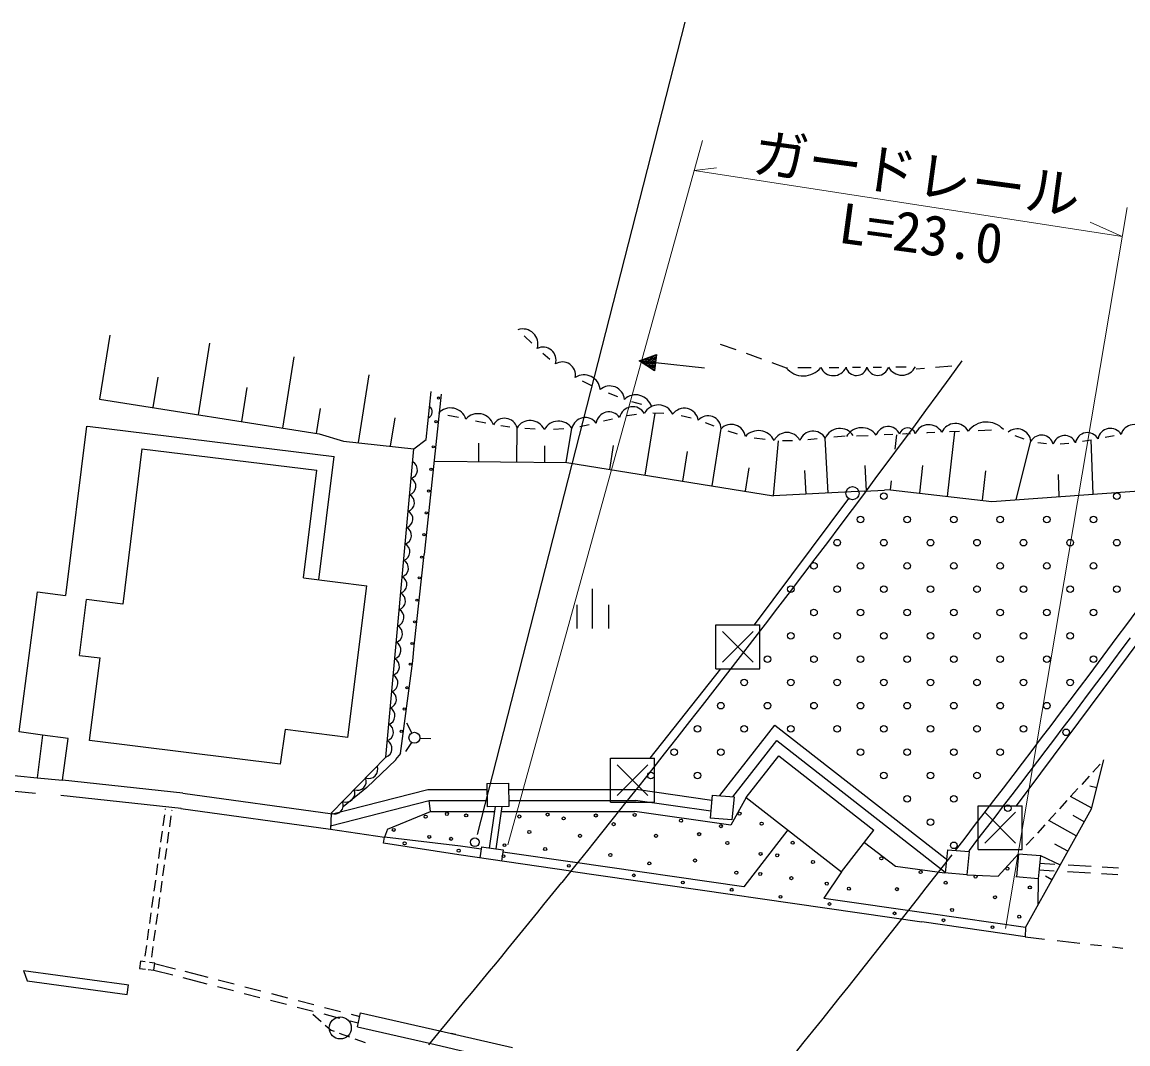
# Model space of a CAD drawing. Units: millimetres, scale not verified. Extents: x 40000 to 680000, y 20000 to 380000.
# Drawn here: x 240763 to 291132, y 269910 to 316458 of the extents above; entities that cross this region are included whole.
import ezdxf
from ezdxf.enums import TextEntityAlignment as Align

# ---------------------------------------------------------------- set-up
doc = ezdxf.new("R2010")
doc.units = ezdxf.units.MM
doc.header["$LTSCALE"] = 1000
for name, color, linetype, lineweight in [('M-BGD', 7, 'Continuous', 25), ('M-BMK-ROW', 30, 'Continuous', 25), ('M-STR-HTXT', 7, 'Continuous', 13), ('M-STR-STRC', 7, 'Continuous', 25)]:
    doc.layers.add(name, color=color, linetype=linetype, lineweight=lineweight)
doc.styles.add('ＭＳ ゴシック', font='')
doc.styles.get('ＭＳ ゴシック').set_extended_font_data('MS Gothic')

# ---------------------------------------------------------------- blocks, each defined once
blk = doc.blocks.new('荒地')
at = {"color": 7, "linetype": 'Continuous', "lineweight": 25}
for p, q in [((0, -1.25), (0, 1.25)), ((-1, 0.25), (-1, -1.25)), ((1, 0.25), (1, -1.25))]:
    blk.add_line(p, q, dxfattribs=at)

msp = doc.modelspace()

# ---------------------------------------------------------------- linework, layer by layer
at = {"layer": 'M-BGD'}
for p, q in [((244305, 299283), (244768, 302201)), ((248801, 298569), (249319, 301833)), ((263975, 301834), (263639, 302160)), ((272563, 301792), (273269, 301538)), ((264802, 301086), (264487, 301358)), ((268873, 301029), (269660, 301316)), ((269450, 301239), (269649, 301217)), ((269555, 301278), (269655, 301266)), ((269660, 301316), (269575, 300571)), ((273739, 301369), (274445, 301116)), ((252638, 297960), (253153, 301205)), ((269575, 300571), (268873, 301029)), ((268919, 300998), (269615, 300919)), ((268925, 301048), (269621, 300968)), ((269013, 300937), (269609, 300869)), ((269030, 301086), (269626, 301018)), ((269107, 300876), (269604, 300819)), ((269135, 301124), (269632, 301068)), ((269200, 300815), (269598, 300770)), ((269240, 301163), (269638, 301117)), ((269294, 300754), (269592, 300720)), ((269345, 301201), (269643, 301167)), ((271853, 300687), (269618, 300943)), ((274915, 300947), (275569, 300712)), ((275569, 300712), (275625, 300711)), ((276104, 300716), (276705, 300720)), ((277525, 300726), (277965, 300729)), ((278594, 300734), (278957, 300736)), ((279532, 300741), (279905, 300743)), ((280562, 300748), (281029, 300752)), ((282372, 300737), (283120, 300794)), ((246740, 298896), (246961, 300285)), ((256089, 297300), (256579, 300385)), ((269388, 300693), (269586, 300670)), ((269481, 300632), (269581, 300621)), ((281482, 300670), (281873, 300700)), ((250774, 298256), (251021, 299817)), ((266716, 299882), (266284, 300095)), ((244292, 299285), (254287, 297699)), ((259852, 299514), (259075, 292200)), ((259165, 297443), (259398, 299637)), ((267892, 299387), (267473, 299556)), ((254169, 297718), (254349, 298852)), ((268990, 299042), (268530, 299166)), ((257546, 297141), (257751, 298434)), ((260636, 298440), (260160, 298537)), ((261887, 298181), (261412, 298278)), ((267654, 298375), (267248, 298273)), ((268753, 298589), (268320, 298521)), ((269145, 295819), (269598, 298640)), ((269999, 298630), (269496, 298643)), ((271233, 298419), (270788, 298526)), ((272289, 298055), (271894, 298204)), ((243693, 298051), (242744, 290339)), ((243743, 298045), (254981, 296663)), ((254287, 297699), (255405, 297374)), ((262981, 298009), (262573, 298062)), ((263292, 296416), (263308, 297975)), ((264132, 297919), (263662, 297947)), ((265446, 297923), (264962, 297897)), ((265552, 296396), (265804, 297965)), ((266590, 298112), (266166, 298024)), ((272192, 295330), (272612, 297946)), ((273355, 297680), (272932, 297816)), ((281226, 297708), (280868, 297691)), ((281046, 297697), (281030, 297697)), ((281984, 297740), (281965, 297739)), ((282342, 297756), (281984, 297740)), ((282917, 294854), (283252, 297798)), ((283464, 297807), (283002, 297786)), ((284927, 297873), (284314, 297845)), ((255405, 297374), (258612, 297024)), ((258612, 297024), (259165, 297443)), ((261564, 296434), (261572, 297274)), ((274617, 297438), (274103, 297506)), ((274994, 294879), (275214, 297383)), ((275852, 297390), (275403, 297388)), ((276986, 297471), (276547, 297430)), ((277473, 295005), (277346, 297508)), ((278260, 297593), (277739, 297547)), ((279295, 297618), (278777, 297595)), ((280430, 297670), (280025, 297651)), ((280530, 296999), (280605, 297659)), ((286403, 297453), (286004, 297609)), ((286048, 294705), (286714, 297362)), ((287425, 297248), (287035, 297295)), ((288438, 297264), (288049, 297237)), ((289458, 297414), (289064, 297346)), ((289557, 294960), (289466, 297423)), ((290502, 297612), (290097, 297536)), ((246217, 297024), (245347, 289948)), ((246217, 297024), (254186, 296044)), ((257327, 282976), (258609, 297024)), ((264568, 296403), (264576, 297151)), ((267530, 296079), (267705, 297170)), ((270858, 295544), (271075, 296893)), ((254284, 291051), (254981, 296663)), ((259527, 296454), (265572, 296393)), ((265572, 296393), (274994, 294879)), ((279224, 295100), (279168, 296261)), ((281653, 294998), (281796, 296253)), ((253577, 291139), (254186, 296044)), ((273708, 295086), (273879, 296151)), ((276473, 294954), (276419, 296029)), ((284514, 294673), (284667, 296021)), ((288005, 294847), (287968, 295849)), ((280320, 295150), (280366, 295556)), ((284940, 294624), (295756, 295410)), ((279117, 295088), (274994, 294879)), ((279117, 295088), (280053, 295136)), ((280323, 295150), (280053, 295136)), ((280323, 295150), (284940, 294624)), ((258616, 288037), (259075, 292200)), ((253577, 291139), (256466, 290780)), ((255602, 283867), (256466, 290780)), ((240634, 284120), (241462, 290502)), ((241462, 290502), (242744, 290339)), ((243376, 287605), (243689, 290152)), ((245347, 289948), (243689, 290152)), ((258562, 287364), (258616, 288037)), ((243376, 287605), (244317, 287490)), ((243840, 283732), (244317, 287490)), ((258006, 283136), (258562, 287364)), ((241685, 283980), (240634, 284120)), ((252742, 284225), (252521, 282655)), ((255602, 283867), (252742, 284225)), ((258519, 284076), (258291, 284521)), ((272541, 281220), (275057, 284436)), ((275057, 284436), (282931, 278276)), ((241685, 283980), (241442, 282023)), ((242866, 283829), (241685, 283980)), ((242597, 281917), (242866, 283829)), ((252521, 282655), (243840, 283732)), ((258497, 283644), (258226, 283224)), ((258882, 283841), (259382, 283816)), ((273137, 281171), (275142, 283734)), ((275142, 283734), (282816, 277731)), ((257793, 282870), (258007, 283144)), ((254840, 280414), (257328, 282976)), ((256467, 281589), (257781, 282856)), ((273749, 281142), (275228, 283032)), ((275228, 283032), (279560, 279643)), ((289476, 280624), (290036, 282844)), ((289868, 282659), (289532, 282289)), ((236278, 282550), (241442, 282023)), ((289364, 282104), (289028, 281734)), ((236207, 281853), (241371, 281326)), ((241442, 282023), (242597, 281917)), ((248082, 281332), (242597, 281917)), ((256467, 281589), (255386, 280703)), ((261933, 281769), (262925, 281792)), ((261933, 281769), (261943, 280708)), ((262925, 281792), (262935, 280730)), ((289715, 281571), (289397, 281651)), ((248007, 280636), (242522, 281221)), ((248082, 281332), (254909, 280390)), ((254909, 280390), (259237, 281492)), ((259237, 281492), (261936, 281493)), ((262928, 281493), (268739, 281494)), ((272179, 281004), (268739, 281494)), ((272203, 281248), (272101, 280191)), ((272203, 281248), (273191, 281166)), ((273749, 281142), (273047, 279877)), ((273191, 281166), (273090, 280110)), ((273749, 281142), (278081, 277753)), ((288859, 281549), (288523, 281179)), ((289486, 280642), (288523, 281179)), ((247293, 280587), (247296, 280612)), ((247590, 280543), (247595, 280580)), ((247986, 280639), (254813, 279697)), ((254813, 279850), (259299, 280992)), ((259299, 280992), (261941, 280993)), ((259362, 280492), (259299, 280992)), ((262935, 280730), (261943, 280710)), ((262307, 280717), (262042, 278833)), ((262611, 280724), (262339, 278791)), ((262933, 280993), (268739, 280994)), ((272131, 280506), (268703, 280994)), ((286461, 275214), (289476, 280624)), ((288355, 280994), (288019, 280624)), ((247190, 279844), (247259, 280340)), ((247487, 279800), (247556, 280295)), ((254843, 280413), (254804, 279698)), ((257402, 279687), (259362, 280492)), ((259362, 280492), (262276, 280493)), ((262579, 280493), (268668, 280494)), ((273044, 279871), (268668, 280494)), ((273090, 280110), (272101, 280193)), ((287851, 280439), (287514, 280069)), ((288783, 279381), (287526, 280082)), ((289146, 280032), (288645, 280311)), ((247088, 279102), (247156, 279597)), ((247385, 279057), (247453, 279552)), ((254813, 279697), (257267, 279323)), ((257402, 279687), (257267, 279323)), ((275647, 279665), (273640, 277058)), ((278081, 277753), (279560, 279643)), ((287346, 279884), (287010, 279514)), ((257224, 279061), (257267, 279323)), ((260652, 278524), (257224, 279061)), ((260736, 278922), (257267, 279323)), ((279130, 279083), (280551, 278013)), ((286842, 279329), (286506, 278959)), ((246985, 278359), (247054, 278854)), ((247282, 278314), (247351, 278809)), ((261670, 278788), (260736, 278922)), ((261684, 278883), (261613, 278385)), ((261684, 278883), (262674, 278744)), ((262674, 278744), (262603, 278241)), ((266050, 278157), (262660, 278645)), ((282914, 278750), (282812, 277693)), ((282914, 278750), (283902, 278668)), ((283902, 278668), (283800, 277611)), ((285228, 277552), (286155, 278573)), ((286155, 278573), (286054, 277516)), ((286155, 278573), (287144, 278491)), ((288394, 278683), (287799, 279014)), ((246883, 277616), (246951, 278111)), ((247180, 277571), (247248, 278066)), ((265752, 277784), (260652, 278524)), ((273644, 277063), (265843, 278187)), ((287144, 278491), (287042, 277435)), ((287110, 278138), (287799, 278097)), ((287144, 278491), (288047, 278060)), ((288416, 278061), (289455, 278000)), ((265752, 277784), (281751, 275465)), ((278081, 277753), (277288, 276545)), ((280551, 278013), (282780, 277698)), ((283800, 277611), (282780, 277698)), ((283800, 277611), (285228, 277552)), ((287081, 277839), (287771, 277799)), ((287674, 277391), (287383, 277553)), ((288383, 277764), (289427, 277704)), ((289926, 277675), (290675, 277632)), ((289955, 277970), (290703, 277926)), ((246781, 276873), (246849, 277368)), ((247077, 276828), (247146, 277323)), ((287042, 277435), (286022, 277521)), ((287042, 277435), (287028, 276232)), ((246678, 276130), (246746, 276625)), ((246975, 276085), (247043, 276581)), ((282051, 275851), (277283, 276538)), ((246576, 275387), (246644, 275882)), ((246872, 275342), (246940, 275838)), ((286461, 275214), (282051, 275851)), ((246473, 274644), (246542, 275139)), ((246770, 274599), (246838, 275095)), ((286453, 274786), (281751, 275465)), ((286461, 275214), (286453, 274786)), ((286453, 274786), (287333, 274685)), ((287913, 274619), (288937, 274502)), ((246371, 273901), (246439, 274396)), ((246667, 273856), (246735, 274352)), ((289434, 274445), (289933, 274388)), ((290435, 274331), (290895, 274278)), ((246162, 273679), (246113, 273350)), ((246365, 273649), (246162, 273679)), ((246802, 273583), (246562, 273619)), ((246756, 273276), (246802, 273583)), ((246796, 273579), (247745, 273334)), ((240823, 273257), (240996, 272779)), ((240823, 273257), (245514, 272617)), ((246113, 273350), (246389, 273318)), ((246499, 273306), (246756, 273276)), ((246756, 273276), (247631, 273050)), ((248172, 273223), (249217, 272952)), ((240996, 272779), (245552, 272157)), ((245514, 272617), (245613, 272603)), ((245552, 272157), (245613, 272603)), ((248081, 272934), (249176, 272651)), ((249660, 272526), (250387, 272338)), ((249701, 272827), (250427, 272639)), ((250911, 272514), (251637, 272326)), ((250871, 272213), (251597, 272025)), ((252121, 272200), (252847, 272012)), ((252081, 271900), (252807, 271712)), ((253291, 271587), (254017, 271399)), ((253331, 271887), (254057, 271699)), ((254541, 271574), (255267, 271385)), ((254006, 271257), (254383, 270929)), ((254501, 271274), (255227, 271086)), ((255751, 271260), (256142, 271159)), ((256034, 270687), (256181, 271330)), ((256181, 271330), (259796, 270505)), ((254572, 270765), (254837, 270535)), ((254837, 270535), (254977, 270484)), ((255711, 270961), (256075, 270867)), ((256034, 270687), (259323, 269936)), ((259796, 270505), (263101, 269747)), ((255212, 270398), (255682, 270227)), ((255917, 270141), (256386, 269970)), ((260518, 270339), (260314, 270387)), ((259323, 269936), (265803, 268421))]:
    msp.add_line(p, q, dxfattribs=at)
for points in [[(283868, 278671), (283911, 278726), (284302, 279232), (284693, 279739), (285083, 280246), (285473, 280754), (285862, 281261), (286251, 281770), (286639, 282278), (287027, 282788), (287414, 283297), (287800, 283807), (288186, 284317), (288572, 284828), (288957, 285339), (289341, 285851), (289725, 286363), (290109, 286875), (290491, 287388), (290874, 287901), (291255, 288415)], [(275583, 269003), (275985, 269500), (276386, 269998), (276786, 270497), (277186, 270995), (277586, 271495), (277985, 271994), (278383, 272494), (278781, 272995), (279179, 273495), (279576, 273997), (279972, 274498), (280368, 275000), (280763, 275503), (281158, 276006), (281552, 276509), (281946, 277013), (282339, 277517), (282732, 278022), (283124, 278527)], [(259285, 269873), (259563, 270208), (259842, 270542), (260120, 270877), (260397, 271212), (260675, 271547), (260952, 271882), (261229, 272218), (261506, 272553), (261782, 272889), (262059, 273225), (262335, 273561), (262611, 273897), (262886, 274233), (263162, 274570), (263437, 274906), (263711, 275243), (263986, 275580), (264260, 275917), (264534, 276255), (264808, 276592), (265082, 276930), (265355, 277268)]]:
    msp.add_lwpolyline(points, dxfattribs=at)
for centre, radius in [((259730, 299332), 50.2), ((259616, 298253), 50.2), ((259494, 297107), 50.2), ((259385, 296086), 50.2), ((259280, 295097), 50.2), ((280016, 294865), 150), ((290624, 294865), 150), ((259174, 294100), 50.2), ((278956, 293804), 150), ((281077, 293804), 150), ((283199, 293804), 150), ((285320, 293804), 150), ((287442, 293804), 150), ((289563, 293804), 150), ((259069, 293111), 50.2), ((277895, 292744), 150), ((280016, 292744), 150), ((282138, 292744), 150), ((284259, 292744), 150), ((286381, 292744), 150), ((288502, 292744), 150), ((290624, 292744), 150), ((258960, 292084), 50.2), ((276834, 291683), 150), ((278956, 291683), 150), ((281077, 291683), 150), ((283199, 291683), 150), ((285320, 291683), 150), ((287442, 291683), 150), ((289563, 291683), 150), ((258856, 291141), 50.2), ((275774, 290622), 150), ((277895, 290622), 150), ((280016, 290622), 150), ((282138, 290622), 150), ((284259, 290622), 150), ((286381, 290622), 150), ((288502, 290622), 150), ((290624, 290622), 150), ((258744, 290125), 50.2), ((276834, 289561), 150), ((278956, 289561), 150), ((281077, 289561), 150), ((283199, 289561), 150), ((285320, 289561), 150), ((287442, 289561), 150), ((289563, 289561), 150), ((258635, 289137), 50.2), ((275774, 288501), 150), ((277895, 288501), 150), ((280016, 288501), 150), ((282138, 288501), 150), ((284259, 288501), 150), ((286381, 288501), 150), ((288502, 288501), 150), ((258526, 288148), 50.2), ((258439, 287208), 50.2), ((274713, 287440), 150), ((276834, 287440), 150), ((278956, 287440), 150), ((281077, 287440), 150), ((283199, 287440), 150), ((285320, 287440), 150), ((287442, 287440), 150), ((289563, 287440), 150), ((258297, 286133), 50.2), ((273652, 286379), 150), ((275774, 286379), 150), ((277895, 286379), 150), ((280016, 286379), 150), ((282138, 286379), 150), ((284259, 286379), 150), ((286381, 286379), 150), ((288502, 286379), 150), ((258170, 285162), 50.2), ((272591, 285318), 150), ((274713, 285318), 150), ((276834, 285318), 150), ((278956, 285318), 150), ((281077, 285318), 150), ((283199, 285318), 150), ((285320, 285318), 150), ((287442, 285318), 150), ((258036, 284150), 50.2), ((258633, 283854), 250), ((271531, 284258), 150), ((273652, 284258), 150), ((275774, 284258), 150), ((277895, 284258), 150), ((280016, 284258), 150), ((282138, 284258), 150), ((284259, 284258), 150), ((286381, 284258), 150), ((288320, 284103), 150), ((270470, 283197), 150), ((272591, 283197), 150), ((278956, 283197), 150), ((281077, 283197), 150), ((283199, 283197), 150), ((285320, 283197), 150), ((269409, 282136), 150), ((271531, 282136), 150), ((280016, 282136), 150), ((282138, 282136), 150), ((284259, 282136), 150), ((281077, 281075), 150), ((283199, 281075), 150), ((285667, 280651), 150), ((259143, 280259), 70), ((260113, 280386), 70), ((260991, 280317), 70), ((263410, 280268), 70), ((264698, 280357), 70), ((265431, 280181), 70), ((266895, 280313), 70), ((268667, 280342), 70), ((270777, 280079), 70), ((273443, 280401), 70), ((282138, 280015), 150), ((257692, 279659), 70), ((263864, 279562), 70), ((267705, 279920), 70), ((272593, 279830), 70), ((274448, 279939), 70), ((258185, 279049), 70), ((259308, 279340), 70), ((260304, 279253), 70), ((261384, 279096), 200), ((266176, 279388), 70), ((269640, 279388), 70), ((271604, 279465), 70), ((272890, 279059), 70), ((275863, 279072), 70), ((283199, 278954), 150), ((260652, 278711), 70), ((262739, 278962), 62.5), ((264590, 278788), 70), ((267560, 278517), 70), ((274399, 278566), 70), ((275160, 278500), 70), ((262696, 278459), 62.5), ((265664, 278023), 62.5), ((265664, 278023), 62.5), ((269330, 278130), 70), ((271410, 278266), 70), ((276786, 278193), 70), ((279902, 278365), 70), ((268632, 277588), 62.5), ((273297, 277714), 70), ((274384, 277651), 70), ((281690, 277735), 70), ((284194, 277530), 70), ((285645, 277896), 70), ((270858, 277261), 62.5), ((275805, 277460), 70), ((277416, 277211), 70), ((278424, 276979), 70), ((280610, 276960), 70), ((282835, 277250), 70), ((286666, 277037), 70), ((273084, 276934), 62.5), ((275310, 276608), 62.5), ((285080, 276592), 70), ((277537, 276282), 62.5), ((283125, 276012), 70), ((280507, 275858), 62.5), ((282734, 275540), 62.5), ((286183, 275702), 70), ((284961, 275222), 62.5), ((255255, 270637), 500)]:
    msp.add_circle(centre, radius, dxfattribs=at)
for centre, radius, start, end in [((263567, 301790), 690, 343.4306, 108.4445), ((264494, 301067), 589, 341.909, 116.6989), ((265373, 300378), 598, 349.8547, 122.2405), ((-197016, 650933), 594486, 321.05659, 323.9437), ((276351, 301349), 1008, 219.2083, 321.6268), ((277716, 300981), 629, 204.1696, 336.6655), ((278770, 300851), 491, 194.0821, 346.753), ((279737, 300873), 507, 195.4235, 345.4116), ((280837, 301060), 686, 207.2278, 333.6073), ((266358, 299654), 735, 4.7709, 122.6676), ((267534, 299214), 669, 4.9905, 131.4986), ((268714, 298732), 746, 16.3842, 133.5434), ((259165, 298700), 283, 292.0101, 55.8651), ((260281, 298141), 739, 18.5391, 138.4386), ((267496, 298119), 585, 34.5129, 173.129), ((268577, 298325), 612, 29.4478, 168.1058), ((269745, 298304), 712, 23.7773, 153.1852), ((270925, 298219), 647, 8.8635, 144.8408), ((261532, 297882), 739, 18.5391, 138.4386), ((262741, 297826), 586, 14.7283, 150.2012), ((263906, 297602), 705, 25.1906, 148.0336), ((265196, 297529), 751, 35.4622, 150.2516), ((266414, 297820), 623, 36.3731, 166.5192), ((272010, 297929), 592, 0.6483, 138.8604), ((284694, 297198), 1041, 42.2658, 142.9196), ((273067, 297479), 652, 9.4558, 135.5192), ((274300, 297047), 800, 26.5402, 137.6113), ((275605, 297097), 665, 27.6009, 152.4401), ((276794, 297189), 637, 29.9947, 160.1984), ((278017, 297213), 733, 34.8044, 156.3232), ((279008, 297179), 803, 34.6357, 150.5498), ((280208, 297471), 564, 22.1029, 163.0826), ((281092, 297606), 369, 15.4187, 167.8756), ((282066, 297445), 674, 28.8408, 156.3447), ((283273, 297500), 674, 28.8408, 156.3447), ((286088, 297297), 630, 5.9192, 130.8597), ((289289, 297204), 552, 29.1413, 170.1209), ((290333, 297383), 569, 30.0094, 170.9092), ((291399, 297534), 589, 26.4399, 166.8386), ((287197, 297092), 553, 14.8138, 150.7233), ((288251, 297083), 540, 23.632, 163.8314), ((-194435, 649021), 604424, 322.21858, 324.39539), ((258364, 296060), 406, 287.4072, 62.1674), ((258296, 295313), 406, 287.4072, 62.1674), ((258228, 294566), 406, 287.4072, 62.1674), ((258160, 293820), 406, 287.4072, 62.1674), ((258092, 293073), 406, 287.4072, 62.1674), ((258023, 292326), 406, 287.4072, 62.1674), ((257955, 291579), 406, 287.4072, 62.1674), ((257887, 290832), 406, 287.4072, 62.1674), ((257819, 290085), 406, 287.4072, 62.1674), ((257751, 289338), 406, 287.4072, 62.1674), ((257683, 288591), 406, 287.4072, 62.1674), ((257615, 287845), 406, 287.4072, 62.1674), ((257547, 287098), 406, 287.4072, 62.1674), ((257478, 286351), 406, 287.4072, 62.1674), ((257410, 285604), 406, 287.4072, 62.1674), ((257342, 284857), 406, 287.4072, 62.1674), ((257274, 284110), 406, 287.4072, 62.1674), ((257206, 283363), 406, 287.4072, 62.1674), ((256557, 282406), 406, 248.4581, 23.2184), ((256035, 281868), 406, 248.4581, 23.2184), ((255512, 281330), 406, 248.4581, 23.2184), ((254990, 280792), 406, 248.4581, 23.2184)]:
    msp.add_arc(centre, radius, start, end, dxfattribs=at)
at = {"layer": 'M-BMK-ROW'}
for p, q in [((286056, 280760), (296972, 295422)), ((278405, 294755), (274112, 288993)), ((272366, 288993), (274366, 288993)), ((272366, 286993), (272366, 288993)), ((272666, 288693), (274066, 287293)), ((272666, 287293), (274066, 288693)), ((274366, 286993), (274366, 288993)), ((272577, 286993), (269361, 282921)), ((272366, 286993), (274366, 286993)), ((267571, 282921), (269571, 282921)), ((267571, 280921), (267571, 282921)), ((267871, 282621), (269271, 281221)), ((267871, 281221), (269271, 282621)), ((269571, 280921), (269571, 282921)), ((267571, 280921), (269571, 280921)), ((284312, 280760), (286312, 280760)), ((284312, 278760), (284312, 280760)), ((286312, 278760), (286312, 280760)), ((284612, 280460), (286012, 279060)), ((284612, 279060), (286012, 280460)), ((284312, 278760), (286312, 278760))]:
    msp.add_line(p, q, dxfattribs=at)
msp.add_circle((278585, 294995), 300, dxfattribs=at)
at = {"layer": 'M-STR-HTXT'}
for p, q in [((262882, 278983), (271749, 311071)), ((271370, 309700), (272387, 309813)), ((271370, 309700), (290877, 306688)), ((285563, 275160), (291099, 308006)), ((290877, 306688), (289414, 307337))]:
    msp.add_line(p, q, dxfattribs=at)
at = {"layer": 'M-STR-STRC'}
msp.add_line((270943, 316458), (261498, 279451), dxfattribs=at)

# ---------------------------------------------------------------- block references
at = {"layer": 'M-BGD', "xscale": 720.0484, "yscale": 720.0484}
msp.add_blockref('荒地', (266747, 289734), dxfattribs=at)

# ---------------------------------------------------------------- texts
at = {"layer": 'M-STR-HTXT', "style": 'ＭＳ ゴシック'}
for s, p in [('ガードレール', (281520, 309542)), ('L=23.0', (281718, 306826))]:
    msp.add_text(s, height=1833, rotation=352.272, dxfattribs=at).set_placement(p, align=Align.MIDDLE_CENTER)

doc.saveas('drawing.dxf')
